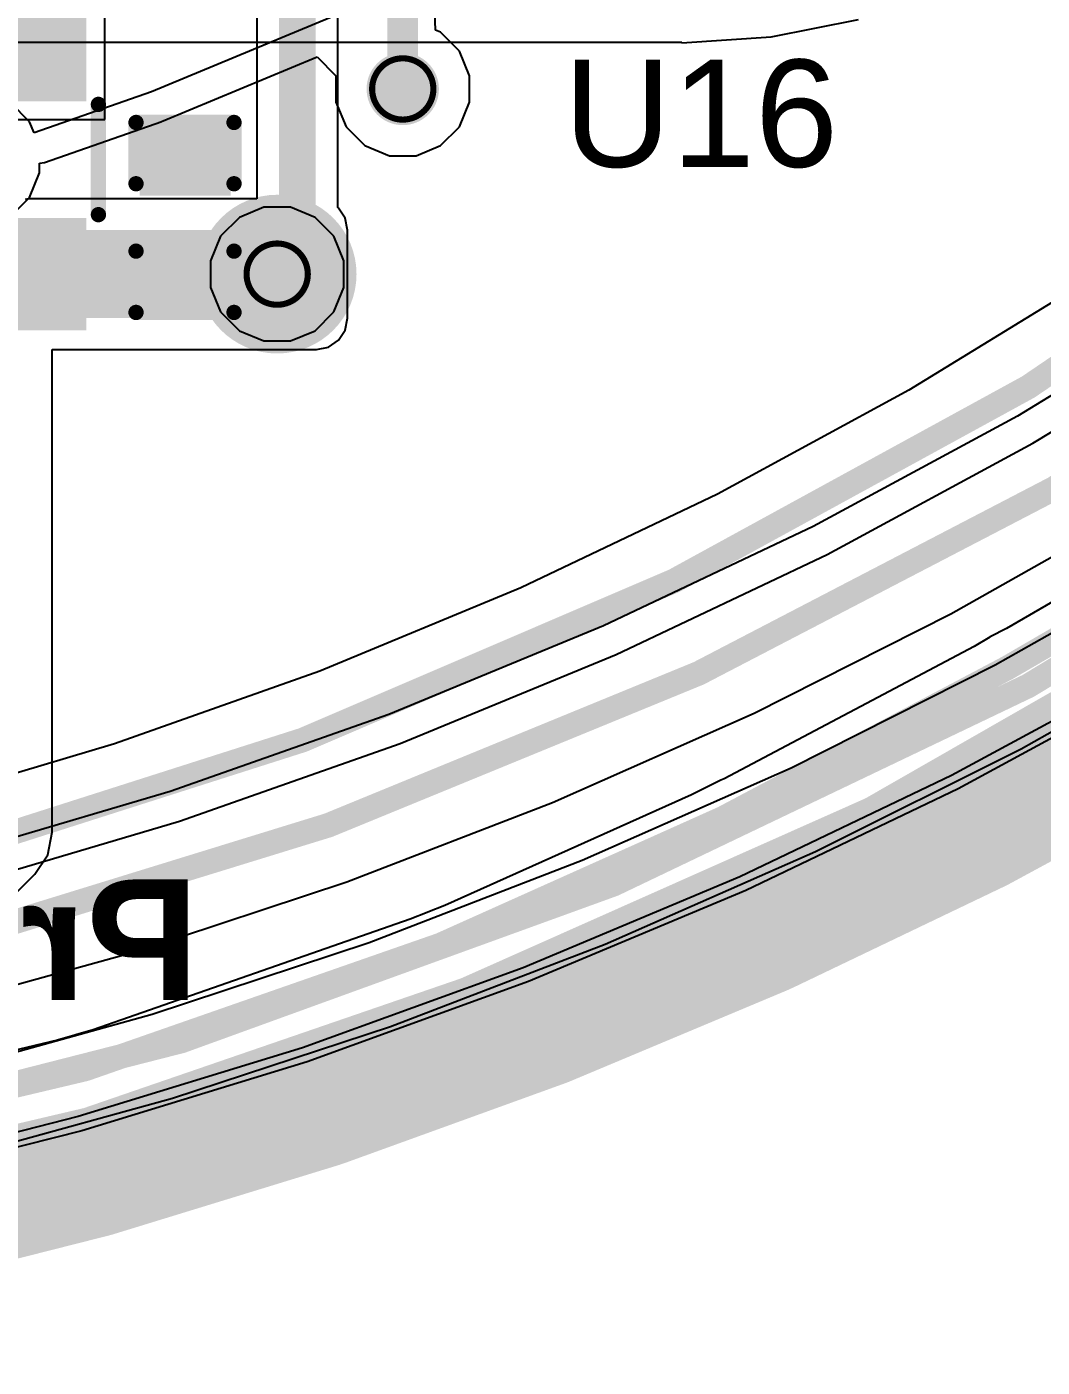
# Model space of a CAD drawing. Header units: inches. Extents: x -30 to 282, y -86 to 78.
# Drawn here: x 20.25 to 28.68, y -85.13 to -74.02 of the extents above; entities that cross this region are included whole.
import ezdxf

# ---------------------------------------------------------------- set-up
doc = ezdxf.new("R2010")
doc.units = ezdxf.units.IN
for name, color, linetype in [('Board Outline', 216, 'Continuous'), ('Bottom Layer', 5, 'Continuous'), ('Bottom Overlay', 54, 'Continuous'), ('Drill Drawing', 1, 'Continuous'), ('GND 01', 76, 'Continuous'), ('GND 02', 16, 'Continuous'), ('PWR', 156, 'Continuous'), ('SIG 01', 90, 'Continuous'), ('Top Layer', 1, 'Continuous'), ('Top Overlay', 2, 'Continuous'), ('Top Paste', 8, 'Continuous'), ('Top Solder', 216, 'Continuous'), ('Via Holes', 16, 'Continuous')]:
    doc.layers.add(name, color=color, linetype=linetype)
doc.styles.add('Arial', font='', dxfattribs={"height": 0.2})
doc.styles.add('Arial_Bold', font='', dxfattribs={"height": 0.2})
doc.styles.get('Arial').set_extended_font_data('Arial')
doc.styles.get('Arial_Bold').set_extended_font_data('Arial', bold=True)

# ---------------------------------------------------------------- blocks, each defined once
blk = doc.blocks.new('SC_70_5_1')
at = {"layer": 'Top Layer'}
for points in [[(-1.31499864, 0.83999578), (-0.58499756, 0.83999578), (-0.58499756, 0.45999654), (-1.31499864, 0.45999654)], [(0.58499756, 0.8399983199999999), (1.31499864, 0.8399983199999999), (1.31499864, 0.4599990799999999), (0.58499756, 0.4599990799999999)], [(-1.31500118, 0.18999708), (-0.5850000999999999, 0.18999708), (-0.5850000999999999, -0.19000216), (-1.31500118, -0.19000216)], [(-1.31499864, -0.4600016199999999), (-0.58499756, -0.4600016199999999), (-0.58499756, -0.84000086), (-1.31499864, -0.84000086)], [(0.58499756, -0.4600016199999999), (1.31499864, -0.4600016199999999), (1.31499864, -0.84000086), (0.58499756, -0.84000086)]]:
    blk.add_hatch(color=1, dxfattribs=at).paths.add_polyline_path(points)
at = {"layer": 'Top Paste'}
for points in [[(-1.31499864, 0.83999578), (-0.58499756, 0.83999578), (-0.58499756, 0.45999654), (-1.31499864, 0.45999654)], [(0.58499756, 0.8399983199999999), (1.31499864, 0.8399983199999999), (1.31499864, 0.4599990799999999), (0.58499756, 0.4599990799999999)], [(-1.31500118, 0.18999708), (-0.5850000999999999, 0.18999708), (-0.5850000999999999, -0.19000216), (-1.31500118, -0.19000216)], [(-1.31499864, -0.4600016199999999), (-0.58499756, -0.4600016199999999), (-0.58499756, -0.84000086), (-1.31499864, -0.84000086)], [(0.58499756, -0.4600016199999999), (1.31499864, -0.4600016199999999), (1.31499864, -0.84000086), (0.58499756, -0.84000086)]]:
    blk.add_hatch(color=8, dxfattribs=at).paths.add_polyline_path(points)
at = {"layer": 'Top Solder'}
for points in [[(-1.41659864, 0.9415957799999999), (-0.48339756, 0.9415957799999999), (-0.48339756, 0.35839654), (-1.41659864, 0.35839654)], [(0.48339756, 0.94159832), (1.41659864, 0.94159832), (1.41659864, 0.35839908), (0.48339756, 0.35839908)], [(-1.41660118, 0.29159708), (-0.4834000999999999, 0.29159708), (-0.4834000999999999, -0.29160216), (-1.41660118, -0.29160216)], [(-1.41659864, -0.35840162), (-0.48339756, -0.35840162), (-0.48339756, -0.9416008599999999), (-1.41659864, -0.9416008599999999)], [(0.48339756, -0.35840162), (1.41659864, -0.35840162), (1.41659864, -0.9416008599999999), (0.48339756, -0.9416008599999999)]]:
    blk.add_hatch(color=216, dxfattribs=at).paths.add_polyline_path(points)
at = {"layer": 'Top Overlay', "const_width": 0.127}
for points in [[(0.4571999999999999, 1.0414), (-0.4571974599999999, 1.04140254)], [(-1.57480254, 0.5333974599999999), (-1.5748, 0.78739238)], [(-1.44779492, 0.66040254), (-1.5748, 0.78739238)], [(-1.57480254, 0.5333974599999999), (-1.44779492, 0.66040254)], [(0.4571999999999999, -1.04140254), (-0.4571974599999999, -1.04140254)]]:
    blk.add_lwpolyline(points, dxfattribs=at)
at = {"layer": 'Top Overlay', "const_width": 0.0635}
for points in [[(-0.48894746, 1.04140254, 1), (-0.42544746, 1.04140254, 1)], [(0.42545, 1.0414, 1), (0.4889499999999999, 1.0414, 1)], [(-1.60655, 0.78739238, 1), (-1.54305, 0.78739238, 1)], [(-1.60655, 0.78739238, 1), (-1.54305, 0.78739238, 1)], [(-1.47954492, 0.66040254, 1), (-1.41604492, 0.66040254, 1)], [(-1.47954492, 0.66040254, 1), (-1.41604492, 0.66040254, 1)], [(-1.60655254, 0.5333974599999999, 1), (-1.54305254, 0.5333974599999999, 1)], [(-1.60655254, 0.5333974599999999, 1), (-1.54305254, 0.5333974599999999, 1)], [(-0.48894746, -1.04140254, 1), (-0.42544746, -1.04140254, 1)], [(0.42545, -1.04140254, 1), (0.4889499999999999, -1.04140254, 1)]]:
    blk.add_lwpolyline(points, format="xyb", close=True, dxfattribs=at)
blk = doc.blocks.new('C___0402_143')
at = {"layer": 'Top Layer'}
for points in [[(-0.6984923799999999, -0.3175), (-0.6984923799999999, 0.3175), (-0.2412923799999999, 0.3175), (-0.24129238, -0.3175)], [(0.2412999999999999, -0.3175), (0.2413, 0.3175), (0.6985, 0.3175), (0.6985, -0.3175)]]:
    blk.add_hatch(color=1, dxfattribs=at).paths.add_polyline_path(points)
at = {"layer": 'Top Paste'}
for points in [[(-0.6984923799999999, -0.3175), (-0.6984923799999999, 0.3175), (-0.2412923799999999, 0.3175), (-0.24129238, -0.3175)], [(0.2412999999999999, -0.3175), (0.2413, 0.3175), (0.6985, 0.3175), (0.6985, -0.3175)]]:
    blk.add_hatch(color=8, dxfattribs=at).paths.add_polyline_path(points)
at = {"layer": 'Top Solder'}
for points in [[(-0.7584922599999999, -0.37749988), (-0.7584922599999999, 0.37749988), (-0.1812925, 0.37749988), (-0.1812925, -0.37749988)], [(0.18130012, -0.37749988), (0.18130012, 0.37749988), (0.7584998799999999, 0.37749988), (0.7584998799999999, -0.37749988)]]:
    blk.add_hatch(color=216, dxfattribs=at).paths.add_polyline_path(points)
at = {"layer": 'Top Overlay', "const_width": 0.127}
for points in [[(-0.27940254, 0.40640508), (-0.78739746, 0.40640254)], [(-0.78739746, 0.40640254), (-0.78739746, -0.40639746)], [(0.27940254, 0.40640254), (0.7874050799999999, 0.40640254)], [(0.7874050799999999, 0.40640254), (0.78740762, -0.40640254)], [(-0.78739746, -0.40639746), (-0.2794, -0.40640254)], [(0.78740762, -0.40640254), (0.27940762, -0.40640508)]]:
    blk.add_lwpolyline(points, dxfattribs=at)
at = {"layer": 'Top Overlay', "const_width": 0.0635}
for points in [[(-0.8191474599999999, 0.40640254, 1), (-0.7556474599999999, 0.40640254, 1)], [(-0.8191474599999999, 0.40640254, 1), (-0.7556474599999999, 0.40640254, 1)], [(-0.31115254, 0.40640508, 1), (-0.24765254, 0.40640508, 1)], [(0.24765254, 0.40640254, 1), (0.31115254, 0.40640254, 1)], [(0.75565508, 0.40640254, 1), (0.8191550799999999, 0.40640254, 1)], [(0.75565508, 0.40640254, 1), (0.8191550799999999, 0.40640254, 1)], [(-0.8191474599999999, -0.40639746, 1), (-0.7556474599999999, -0.40639746, 1)], [(-0.8191474599999999, -0.40639746, 1), (-0.7556474599999999, -0.40639746, 1)], [(-0.31115, -0.40640254, 1), (-0.24765, -0.40640254, 1)], [(0.24765762, -0.40640508, 1), (0.31115762, -0.40640508, 1)], [(0.7556576199999999, -0.40640254, 1), (0.81915762, -0.40640254, 1)], [(0.7556576199999999, -0.40640254, 1), (0.81915762, -0.40640254, 1)]]:
    blk.add_lwpolyline(points, format="xyb", close=True, dxfattribs=at)

msp = doc.modelspace()

# ---------------------------------------------------------------- hatches: boundary and pattern name
at = {"layer": 'Bottom Layer'}
h = msp.add_hatch(color=5, dxfattribs=at)
edge = h.paths.add_edge_path()
edge.add_arc((23.37180238, -74.53033099999999), 0.2999994, 0, 360)
h = msp.add_hatch(color=5, dxfattribs=at)
edge = h.paths.add_edge_path()
edge.add_arc((22.33047096, -76.06532666), 0.2999994, 0, 360)
at = {"layer": 'GND 01'}
h = msp.add_hatch(color=76, dxfattribs=at)
edge = h.paths.add_edge_path()
edge.add_arc((22.33047096, -76.06532666), 0.6579997, 0, 360)
at = {"layer": 'GND 02'}
h = msp.add_hatch(color=16, dxfattribs=at)
edge = h.paths.add_edge_path()
edge.add_arc((22.33047096, -76.06532666), 0.6579997, 0, 360)
at = {"layer": 'PWR'}
h = msp.add_hatch(color=156, dxfattribs=at)
edge = h.paths.add_edge_path()
edge.add_arc((23.37180238, -74.53033099999999), 0.2999994, 0, 360)
h = msp.add_hatch(color=156, dxfattribs=at)
edge = h.paths.add_edge_path()
edge.add_arc((22.33047096, -76.06532666), 0.2999994, 0, 360)
at = {"layer": 'SIG 01'}
h = msp.add_hatch(color=90, dxfattribs=at)
edge = h.paths.add_edge_path()
edge.add_arc((23.37180238, -74.53033099999999), 0.2999994, 0, 360)
h = msp.add_hatch(color=90, dxfattribs=at)
edge = h.paths.add_edge_path()
edge.add_arc((22.33047096, -76.06532666), 0.2999994, 0, 360)
at = {"layer": 'Top Layer'}
h = msp.add_hatch(color=1, dxfattribs=at)
edge = h.paths.add_edge_path()
edge.add_arc((23.37180238, -74.53033099999999), 0.2999994, 0, 360)
msp.add_hatch(color=1, dxfattribs=at).paths.add_polyline_path([(20.2663298, -75.7003185), (20.2663298, -76.43031958), (22.65587544, -76.43031958), (22.65587544, -75.7003185)])
h = msp.add_hatch(color=1, dxfattribs=at)
edge = h.paths.add_edge_path()
edge.add_arc((22.33047096, -76.06532666), 0.2999994, 0, 360)
at = {"layer": 'Via Holes'}
h = msp.add_hatch(color=7, dxfattribs=at)
edge = h.paths.add_edge_path()
edge.add_arc((23.37180238, -74.53033099999999), 0.1499997, 0, 360)
h = msp.add_hatch(color=7, dxfattribs=at)
edge = h.paths.add_edge_path()
edge.add_arc((22.33047096, -76.06532666), 0.1499997, 0, 360)

# ---------------------------------------------------------------- linework, layer by layer
at = {"layer": 'Board Outline', "const_width": 0.254}
msp.add_lwpolyline([(37.49466466, -16.44645174, -2.5025245443781), (-17.29285086, -16.44645174)], format="xyb", dxfattribs=at)
at = {"layer": 'Bottom Layer'}
for p, q in [((22.22027306, -75.51132726), (22.0166565, -75.59566795999999)), ((22.44066886, -75.51132726), (22.22027306, -75.51132726)), ((22.64428542, -75.59566795999999), (22.44066886, -75.51132726)), ((22.0166565, -75.59566795999999), (21.86081226, -75.75151220000001)), ((22.80012966, -75.75151220000001), (22.64428542, -75.59566795999999)), ((21.86081226, -75.75151220000001), (21.77647156, -75.95512876)), ((22.88447036, -75.95512876), (22.80012966, -75.75151220000001)), ((21.77647156, -75.95512876), (21.77647156, -76.17552456)), ((22.88447036, -76.17552456), (22.88447036, -75.95512876)), ((21.77647156, -76.17552456), (21.86081226, -76.37914111999999)), ((22.80012966, -76.37914111999999), (22.88447036, -76.17552456)), ((30.11289888, -76.24137406), (28.4694122, -77.24286049999999)), ((21.86081226, -76.37914111999999), (22.0166565, -76.53498536000001)), ((22.64428542, -76.53498536000001), (22.80012966, -76.37914111999999)), ((22.0166565, -76.53498536000001), (22.22027306, -76.61932605999999)), ((22.44066886, -76.61932605999999), (22.64428542, -76.53498536000001)), ((28.59838578, -77.46753874), (30.25345994, -76.4589911)), ((22.22027306, -76.61932605999999), (22.44066886, -76.61932605999999)), ((28.4694122, -77.24286049999999), (26.77584942, -78.15731638)), ((26.89296374, -78.38839795999999), (28.59838578, -77.46753874)), ((26.77584942, -78.15731638), (25.03696542, -78.98217376)), ((25.14183948, -79.21906177999999), (26.89296374, -78.38839795999999)), ((25.03696542, -78.98217376), (23.25739062, -79.71523554)), ((30.16103442, -79.07085278), (28.49951374, -80.00369572)), ((23.34977296, -79.95726705999999), (25.14183948, -79.21906177999999)), ((23.25739062, -79.71523554), (21.44198912, -80.35449004)), ((21.5216486, -80.60100465999999), (23.34977296, -79.95726705999999)), ((28.49951374, -80.00369572), (26.7947521, -80.85495132)), ((21.44198912, -80.35449004), (19.59575964, -80.8981872)), ((19.66243718, -81.14852198), (21.5216486, -80.60100465999999)), ((26.7947521, -80.85495132), (25.05075, -81.62261552)), ((25.05075, -81.62261552), (23.271607, -82.30488745999999)), ((23.271607, -82.30488745999999), (21.46149632, -82.9001644)), ((21.46149632, -82.9001644), (19.624675, -83.4070468))]:
    msp.add_line(p, q, dxfattribs=at)
at = {"layer": 'Drill Drawing'}
for points, const_width in [([(23.62580238, -74.53033099999999, 1), (23.11780238, -74.53033099999999, 1)], 0.0508), ([(23.10510238, -74.53033099999999, 1), (23.13050238, -74.53033099999999, 1)], 0.0254), ([(23.61310238, -74.53033099999999, 1), (23.63850238, -74.53033099999999, 1)], 0.0254), ([(22.58447096, -76.06532666, 1), (22.07647096, -76.06532666, 1)], 0.0508), ([(22.06377096, -76.06532666, 1), (22.08917096, -76.06532666, 1)], 0.0254), ([(22.57177096, -76.06532666, 1), (22.59717096, -76.06532666, 1)], 0.0254)]:
    msp.add_lwpolyline(points, format="xyb", close=True, dxfattribs=dict(at, const_width=const_width))
at = {"layer": 'GND 01'}
for p, q in [((29.63506646, -79.29564278), (27.92270768, -80.22245575999999)), ((27.92270768, -80.22245575999999), (26.16648818, -81.06321608)), ((26.16648818, -81.06321608), (24.37074882, -81.81584348)), ((24.37074882, -81.81584348), (22.53996, -82.47847359999999)), ((22.53996, -82.47847359999999), (20.67846766, -83.0495291)), ((20.67846766, -83.0495291), (18.79101398, -83.5275571))]:
    msp.add_line(p, q, dxfattribs=at)
at = {"layer": 'GND 01', "const_width": 1.016}
for points in [[(28.15453856, -80.6774104), (29.88915536, -79.73855019999999)], [(26.37549716, -81.52909525999999), (28.15453856, -80.6774104)], [(24.55641012, -82.29150928), (26.37549716, -81.52909525999999)], [(22.70175292, -82.96277794), (24.55641012, -82.29150928)], [(20.81608994, -83.54125024), (22.70175292, -82.96277794)], [(18.90405922, -84.02550124), (20.81608994, -83.54125024)]]:
    msp.add_lwpolyline(points, dxfattribs=at)
at = {"layer": 'GND 01', "const_width": 0.508}
for points in [[(27.90053856, -80.6774104, 1), (28.40853856, -80.6774104, 1)], [(27.90053856, -80.6774104, 1), (28.40853856, -80.6774104, 1)], [(26.12149716, -81.52909525999999, 1), (26.62949716, -81.52909525999999, 1)], [(26.12149716, -81.52909525999999, 1), (26.62949716, -81.52909525999999, 1)], [(24.30241012, -82.29150928, 1), (24.81041012, -82.29150928, 1)], [(24.30241012, -82.29150928, 1), (24.81041012, -82.29150928, 1)], [(22.44775292, -82.96277794, 1), (22.95575292, -82.96277794, 1)], [(22.44775292, -82.96277794, 1), (22.95575292, -82.96277794, 1)], [(20.56208994, -83.54125024, 1), (21.07008994, -83.54125024, 1)], [(20.56208994, -83.54125024, 1), (21.07008994, -83.54125024, 1)]]:
    msp.add_lwpolyline(points, format="xyb", close=True, dxfattribs=at)
at = {"layer": 'GND 02'}
for p, q in [((29.63506646, -79.29564278), (27.92270768, -80.22245575999999)), ((27.92270768, -80.22245575999999), (26.16648818, -81.06321608)), ((26.16648818, -81.06321608), (24.37074882, -81.81584348)), ((24.37074882, -81.81584348), (22.53996, -82.47847359999999)), ((22.53996, -82.47847359999999), (20.67846766, -83.0495291)), ((20.67846766, -83.0495291), (18.79101398, -83.5275571))]:
    msp.add_line(p, q, dxfattribs=at)
at = {"layer": 'GND 02', "const_width": 1.016}
for points in [[(28.15453856, -80.6774104), (29.88915536, -79.73855019999999)], [(26.37549716, -81.52909525999999), (28.15453856, -80.6774104)], [(24.55641012, -82.29150928), (26.37549716, -81.52909525999999)], [(22.70175292, -82.96277794), (24.55641012, -82.29150928)], [(20.81608994, -83.54125024), (22.70175292, -82.96277794)], [(18.90405922, -84.02550124), (20.81608994, -83.54125024)]]:
    msp.add_lwpolyline(points, dxfattribs=at)
at = {"layer": 'GND 02', "const_width": 0.508}
for points in [[(27.90053856, -80.6774104, 1), (28.40853856, -80.6774104, 1)], [(27.90053856, -80.6774104, 1), (28.40853856, -80.6774104, 1)], [(26.12149716, -81.52909525999999, 1), (26.62949716, -81.52909525999999, 1)], [(26.12149716, -81.52909525999999, 1), (26.62949716, -81.52909525999999, 1)], [(24.30241012, -82.29150928, 1), (24.81041012, -82.29150928, 1)], [(24.30241012, -82.29150928, 1), (24.81041012, -82.29150928, 1)], [(22.44775292, -82.96277794, 1), (22.95575292, -82.96277794, 1)], [(22.44775292, -82.96277794, 1), (22.95575292, -82.96277794, 1)], [(20.56208994, -83.54125024, 1), (21.07008994, -83.54125024, 1)], [(20.56208994, -83.54125024, 1), (21.07008994, -83.54125024, 1)]]:
    msp.add_lwpolyline(points, format="xyb", close=True, dxfattribs=at)
at = {"layer": 'PWR'}
for p, q in [((22.91248656, -73.88107398), (21.28697546, -74.55438226)), ((23.64214728, -74.04266624), (23.63590142, -73.82013683999999)), ((23.68561684, -74.0606723), (23.64214728, -74.04266624)), ((23.84146108, -74.21651653999999), (23.68561684, -74.0606723)), ((23.92580178, -74.4201331), (23.84146108, -74.21651653999999)), ((21.38608118, -74.79364518), (22.6620705, -74.26511436)), ((22.6620705, -74.26511436), (22.81780298, -74.42013564)), ((22.81780298, -74.42013564), (22.81780298, -74.64052889999999)), ((23.92580178, -74.64052889999999), (23.92580178, -74.4201331)), ((21.28697546, -74.55438226), (20.3145644, -74.8946432)), ((20.27598942, -74.80151156), (20.12014518, -74.64566731999999)), ((22.81780298, -74.64052889999999), (22.90214368, -74.84414546)), ((23.84146108, -74.84414546), (23.92580178, -74.64052889999999)), ((20.3145644, -74.8946432), (20.27598942, -74.80151156)), ((20.4000989, -75.13908518), (21.37250996, -74.79882424)), ((21.37250996, -74.79882424), (21.37885234, -74.79508282)), ((21.37885234, -74.79508282), (21.38608118, -74.79364518)), ((22.90214368, -74.84414546), (23.05798792, -74.99998969999999)), ((23.68561684, -74.99998969999999), (23.84146108, -74.84414546)), ((23.05798792, -74.99998969999999), (23.26160448, -75.0843304)), ((23.48200028, -75.0843304), (23.68561684, -74.99998969999999)), ((23.26160448, -75.0843304), (23.48200028, -75.0843304)), ((20.27598942, -75.42914048), (20.36033012, -75.22552392)), ((20.36033012, -75.14470112), (20.4000989, -75.13908518)), ((20.36033012, -75.22552392), (20.36033012, -75.14470112)), ((20.12014518, -75.58498472), (20.27598942, -75.42914048)), ((29.6958004, -79.40149982), (27.97811524, -80.33119823999999)), ((27.97811524, -80.33119823999999), (26.21644998, -81.17456714000001)), ((26.21644998, -81.17456714000001), (24.41513278, -81.92953134)), ((24.41513278, -81.92953134), (22.5786442, -82.59422393999999)), ((22.5786442, -82.59422393999999), (20.71135304, -83.16705997999999)), ((20.71135304, -83.16705997999999), (18.81805482, -83.64656626))]:
    msp.add_line(p, q, dxfattribs=at)
at = {"layer": 'SIG 01'}
for p, q in [((26.42598982, -74.0995089), (27.1524476, -73.95500575999999)), ((25.68688284, -74.14795177999999), (26.42598982, -74.0995089)), ((8.75207292, -74.14130206), (25.68688284, -74.14130206)), ((25.68688284, -74.14130206), (25.68688284, -74.14795177999999)), ((22.22027306, -75.51132726), (22.0166565, -75.59566795999999)), ((22.44066886, -75.51132726), (22.22027306, -75.51132726)), ((22.64428542, -75.59566795999999), (22.44066886, -75.51132726)), ((22.0166565, -75.59566795999999), (21.86081226, -75.75151220000001)), ((22.80012966, -75.75151220000001), (22.64428542, -75.59566795999999)), ((21.86081226, -75.75151220000001), (21.77647156, -75.95512876)), ((22.88447036, -75.95512876), (22.80012966, -75.75151220000001)), ((21.77647156, -75.95512876), (21.77647156, -76.17552456)), ((22.88447036, -76.17552456), (22.88447036, -75.95512876)), ((29.1103685, -76.08268502), (27.57025728, -77.02646774)), ((21.77647156, -76.17552456), (21.86081226, -76.37914111999999)), ((22.80012966, -76.37914111999999), (22.88447036, -76.17552456)), ((21.86081226, -76.37914111999999), (22.0166565, -76.53498536000001)), ((22.64428542, -76.53498536000001), (22.80012966, -76.37914111999999)), ((22.0166565, -76.53498536000001), (22.22027306, -76.61932605999999)), ((22.44066886, -76.61932605999999), (22.64428542, -76.53498536000001)), ((22.22027306, -76.61932605999999), (22.44066886, -76.61932605999999)), ((27.57025728, -77.02646774), (25.98286142, -77.88835324)), ((25.98286142, -77.88835324), (24.35253448, -78.66597931999999)), ((27.91864114, -78.8827353), (29.50984192, -77.98133247999999)), ((29.93334882, -78.37380565999999), (28.28468562, -79.30776112)), ((24.35253448, -78.66597931999999), (22.68374432, -79.35721492)), ((26.2851265, -79.70497902), (27.91864114, -78.8827353)), ((28.28468562, -79.30776112), (26.59218456, -80.15969489999999)), ((22.68374432, -79.35721492), (20.98106294, -79.96016519999999)), ((24.613235, -80.44607735999999), (26.2851265, -79.70497902)), ((20.98106294, -79.96016519999999), (19.46680384, -80.40870887999999)), ((26.59218456, -80.15969489999999), (24.85991726, -80.92755722)), ((22.90699, -81.10424723999999), (24.613235, -80.44607735999999)), ((24.85991726, -80.92755722), (23.09206202, -81.60949387999999)), ((21.17050884, -81.6779037), (22.90699, -81.10424723999999)), ((23.09206202, -81.60949387999999), (21.29287334, -82.20386658)), ((19.40796982, -82.16566243999999), (21.17050884, -81.6779037)), ((21.29287334, -82.20386658), (19.466687, -82.70924022))]:
    msp.add_line(p, q, dxfattribs=at)
at = {"layer": 'SIG 01', "const_width": 0.2032}
for points in [[(49.19426788, -40.37721668, -0.5471661038617852), (-1.84699656, -82.82278837999999)], [(48.77376072, -41.34143116, -0.5337938229624347), (-1.01389434, -82.52861573999999)], [(31.331281, -75.11966942, -0.1939352536520552), (6.06245422, -81.87229244)], [(31.56790486, -76.05131347999999, -0.2297693840168854), (-0.10088372, -81.2704242)]]:
    msp.add_lwpolyline(points, format="xyb", dxfattribs=at)
at = {"layer": 'Top Layer'}
for p, q in [((22.83435616, -75.51409332), (22.83435616, -71.34857713999999)), ((22.1610174, -71.98780878), (22.1610174, -75.44134264)), ((20.90032904, -74.784331), (20.90032904, -73.54632991999999)), ((20.0123298, -74.784331), (20.90032904, -74.784331)), ((20.2663298, -75.44134264), (20.24127524, -75.44632612)), ((22.1610174, -75.44134264), (20.2663298, -75.44134264)), ((22.83899928, -75.51719466), (22.83435616, -75.51409332)), ((22.89513836, -75.60121278), (22.83899928, -75.51719466)), ((22.9148513, -75.7003185), (22.89513836, -75.60121278)), ((22.9148513, -76.43032212), (22.9148513, -75.7003185)), ((22.89513836, -76.52942784), (22.9148513, -76.43032212)), ((22.83899928, -76.61344595999999), (22.89513836, -76.52942784)), ((22.65587544, -76.68929798), (22.75498116, -76.66958503999999)), ((22.75498116, -76.66958503999999), (22.83899928, -76.61344595999999)), ((20.46533626, -80.69061839999999), (20.46533626, -76.68929798)), ((20.46533626, -76.68929798), (22.65587544, -76.68929798)), ((29.7596052, -78.20238868), (28.37960288, -79.00397457999999)), ((28.37960288, -79.00397457999999), (28.24471872, -79.07358836)), ((28.24140402, -79.0749625), (28.1112849, -79.1527754)), ((28.24471872, -79.07358836), (28.24140402, -79.0749625)), ((28.1112849, -79.1527754), (26.03633604, -80.25005032)), ((25.8981194, -80.3145206), (25.76788852, -80.38105589999999)), ((26.01116464, -80.26184608), (25.8981194, -80.3145206)), ((26.03633604, -80.25005032), (26.01116464, -80.26184608)), ((25.76788852, -80.38105589999999), (23.71993478, -81.29928367999999)), ((20.42788142, -80.87891875999999), (20.46533626, -80.69061839999999)), ((20.32121666, -81.03855268), (20.42788142, -80.87891875999999)), ((19.92593678, -81.43383256), (20.32121666, -81.03855268)), ((23.71993478, -81.29928367999999), (23.58010524, -81.35424674)), ((23.43402476, -81.41298424), (20.80410368, -82.33003853999999)), ((23.57328026, -81.35707629999999), (23.43402476, -81.41298424)), ((23.58010524, -81.35424674), (23.57328026, -81.35707629999999)), ((20.80410368, -82.33003853999999), (20.660487, -82.37175042)), ((20.5086331, -82.4162944), (18.596102, -82.86899097999999)), ((20.65201864, -82.3752607), (20.5086331, -82.4162944)), ((20.660487, -82.37175042), (20.65201864, -82.3752607))]:
    msp.add_line(p, q, dxfattribs=at)
for points, const_width in [([(22.49768678, -75.89811083999999), (22.49768678, -71.1223876)], 0.3048), ([(23.37180238, -74.53033099999999), (23.37180238, -71.8358355)], 0.254), ([(20.45632942, -74.16533045999999), (20.45632942, -72.5501343)], 0.254), ([(22.33047096, -76.06532666), (22.49768678, -75.89811083999999)], 0.3048), ([(21.56606812, -76.06532666), (22.33047096, -76.06532666)], 0.3048), ([(28.38852336, -79.32823606), (30.16547434, -78.29607912)], 0.2032), ([(27.26370214, -80.49718469999999), (30.93913294, -78.39304616)], 0.2032), ([(26.03483998, -80.5730926), (28.38144946, -79.33215781999999)], 0.2032), ([(23.8908971, -81.99888096), (27.2446877, -80.5067859)], 0.2032), ([(23.69278472, -81.62365437999999), (26.02236858, -80.57915304)], 0.2032), ([(20.74822622, -82.651219), (23.67713324, -81.62990785999999)], 0.2032), ([(20.75443144, -83.07694839999999), (23.8908971, -81.99888096)], 0.2032), ([(18.52331322, -83.17896496), (20.72839136, -82.6570229)], 0.2032), ([(19.0864617, -83.46865196), (20.75442636, -83.07695094)], 0.2032), ([(20.75442636, -83.07695094), (20.75443144, -83.07694839999999)], 0.2032)]:
    msp.add_lwpolyline(points, dxfattribs=dict(at, const_width=const_width))
for points, const_width in [([(20.39282942, -74.16533045999999, 1), (20.51982942, -74.16533045999999, 1)], 0.127), ([(23.30830238, -74.53033099999999, 1), (23.43530238, -74.53033099999999, 1)], 0.127), ([(22.42148678, -75.89811083999999, 1), (22.57388678, -75.89811083999999, 1)], 0.1524), ([(22.42148678, -75.89811083999999, 1), (22.57388678, -75.89811083999999, 1)], 0.1524), ([(21.48986812, -76.06532666, 1), (21.64226812, -76.06532666, 1)], 0.1524), ([(22.25427096, -76.06532666, 1), (22.40667096, -76.06532666, 1)], 0.1524), ([(22.25427096, -76.06532666, 1), (22.40667096, -76.06532666, 1)], 0.1524), ([(28.33772336, -79.32823606, 1), (28.43932336, -79.32823606, 1)], 0.1016), ([(28.33772336, -79.32823606, 1), (28.43932336, -79.32823606, 1)], 0.1016), ([(28.33064946, -79.33215781999999, 1), (28.43224946, -79.33215781999999, 1)], 0.1016), ([(28.33064946, -79.33215781999999, 1), (28.43224946, -79.33215781999999, 1)], 0.1016), ([(27.1938877, -80.5067859, 1), (27.2954877, -80.5067859, 1)], 0.1016), ([(27.1938877, -80.5067859, 1), (27.2954877, -80.5067859, 1)], 0.1016), ([(27.21290214, -80.49718469999999, 1), (27.31450214, -80.49718469999999, 1)], 0.1016), ([(27.21290214, -80.49718469999999, 1), (27.31450214, -80.49718469999999, 1)], 0.1016), ([(25.97156858, -80.57915304, 1), (26.07316858, -80.57915304, 1)], 0.1016), ([(25.97156858, -80.57915304, 1), (26.07316858, -80.57915304, 1)], 0.1016), ([(25.98403998, -80.5730926, 1), (26.08563998, -80.5730926, 1)], 0.1016), ([(25.98403998, -80.5730926, 1), (26.08563998, -80.5730926, 1)], 0.1016), ([(23.62633324, -81.62990531999999, 1), (23.72793324, -81.62990531999999, 1)], 0.1016), ([(23.62633324, -81.62990785999999, 1), (23.72793324, -81.62990785999999, 1)], 0.1016), ([(23.64198472, -81.62365437999999, 1), (23.74358472, -81.62365437999999, 1)], 0.1016), ([(23.64198472, -81.62365437999999, 1), (23.74358472, -81.62365437999999, 1)], 0.1016), ([(23.8400971, -81.99888096, 1), (23.9416971, -81.99888096, 1)], 0.1016), ([(23.8400971, -81.99888096, 1), (23.9416971, -81.99888096, 1)], 0.1016), ([(20.67759136, -82.65702035999999, 1), (20.77919136, -82.65702035999999, 1)], 0.1016), ([(20.67759136, -82.6570229, 1), (20.77919136, -82.6570229, 1)], 0.1016), ([(20.69742622, -82.651219, 1), (20.79902622, -82.651219, 1)], 0.1016), ([(20.69742622, -82.651219, 1), (20.79902622, -82.651219, 1)], 0.1016), ([(20.70362636, -83.07695094, 1), (20.80522636, -83.07695094, 1)], 0.1016), ([(20.70362636, -83.07695094, 1), (20.80522636, -83.07695094, 1)], 0.1016), ([(20.70363144, -83.07694839999999, 1), (20.80523144, -83.07694839999999, 1)], 0.1016), ([(20.70363144, -83.07694839999999, 1), (20.80523144, -83.07694839999999, 1)], 0.1016)]:
    msp.add_lwpolyline(points, format="xyb", close=True, dxfattribs=dict(at, const_width=const_width))
at = {"layer": 'Top Layer', "const_width": 0.2032}
for points in [[(28.38852336, -79.32823606, -0.0099517605335479), (28.38144946, -79.33215781999999)], [(27.26370214, -80.49718469999999, -0.0262239530431544), (27.2446877, -80.5067859)], [(26.03483998, -80.5730926, -0.0170638631239841), (26.02236858, -80.57915304)], [(23.69278472, -81.62365437999999, -0.0207444472378704), (23.67713324, -81.62990531999999)], [(20.74822622, -82.651219, -0.0254417655120793), (20.72839136, -82.65702035999999)]]:
    msp.add_lwpolyline(points, format="xyb", dxfattribs=at)

# ---------------------------------------------------------------- block references
for name, p, rotation in [('SC_70_5_1', (19.80633326, -75.11532856), 270), ('C___0402_143', (21.56606812, -75.59543427999999), 90)]:
    msp.add_blockref(name, p, dxfattribs=dict(rotation=rotation))

# ---------------------------------------------------------------- texts
at = {"layer": 'Bottom Overlay', "style": 'Arial_Bold', "text_generation_flag": 2}
msp.add_text('Pro Gripper-Bottom Board', height=1.00000054, dxfattribs=at).set_placement((21.68050782, -82.08322419999999))
at = {"layer": 'Top Overlay', "style": 'Arial'}
msp.add_text('U16', height=0.889, dxfattribs=at).set_placement((24.70481978, -75.17651461999999))

doc.saveas('drawing.dxf')
